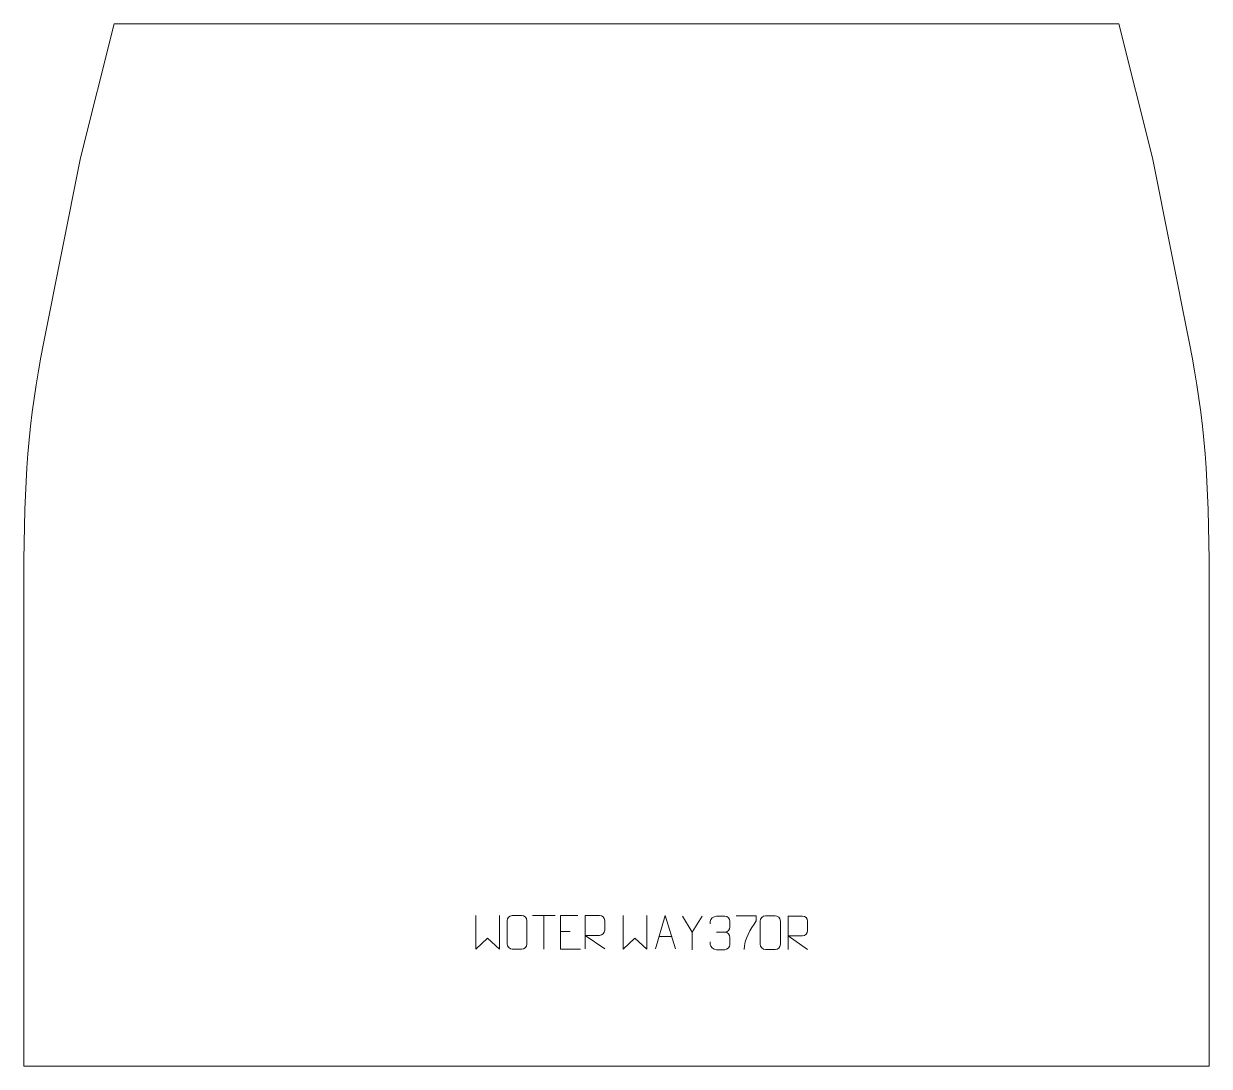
# Model space of a CAD drawing. Header units: millimetres. Extents: x -441 to 444, y 456 to 1234.
import ezdxf

# ---------------------------------------------------------------- set-up
doc = ezdxf.new("R2010")
doc.units = ezdxf.units.MM
doc.header["$MEASUREMENT"] = 0
doc.layers.add('layer 1', color=7, linetype='Continuous')

msp = doc.modelspace()

# ---------------------------------------------------------------- linework, layer by layer
at = {"layer": 'layer 1', "color": 242, "lineweight": 9}
msp.add_open_spline([(-373.8408, 1234.1242), (-373.8408, 1234.1242), (376.1588, 1234.1242), (376.1588, 1234.1242), (376.1588, 1234.1242), (376.1588, 1234.1242), (401.1589, 1134.1229), (401.1589, 1134.1229), (401.1589, 1134.1229), (401.1589, 1134.1229), (428.8998, 995.4197), (428.8998, 995.4197), (428.8998, 995.4197), (428.8998, 995.4197), (430.864, 985.2151), (430.864, 985.2151), (430.864, 985.2151), (430.864, 985.2151), (432.6823, 974.9836), (432.6823, 974.9836), (432.6823, 974.9836), (432.6823, 974.9836), (434.352, 964.7251), (434.352, 964.7251), (434.352, 964.7251), (434.352, 964.7251), (435.8771, 954.4454), (435.8771, 954.4454), (435.8771, 954.4454), (435.8771, 954.4454), (437.2519, 944.1443), (437.2519, 944.1443), (437.2519, 944.1443), (437.2519, 944.1443), (438.4793, 933.8248), (438.4793, 933.8248), (438.4793, 933.8248), (438.4793, 933.8248), (439.558, 923.4884), (439.558, 923.4884), (439.558, 923.4884), (439.558, 923.4884), (440.4889, 913.138), (440.4889, 913.138), (440.4889, 913.138), (440.4889, 913.138), (441.2699, 902.7759), (441.2699, 902.7759), (441.2699, 902.7759), (441.2699, 902.7759), (441.9034, 892.4025), (441.9034, 892.4025), (441.9034, 892.4025), (441.9034, 892.4025), (442.3868, 882.0207), (442.3868, 882.0207), (442.3868, 882.0207), (442.3868, 882.0207), (442.7198, 871.6333), (442.7198, 871.6333), (442.7198, 871.6333), (442.7198, 871.6333), (443.6579, 834.1245), (443.6579, 834.1245), (443.6579, 834.1245), (443.6579, 834.1245), (443.6579, 456.1243), (443.6579, 456.1243), (443.6579, 456.1243), (443.6579, 456.1243), (-441.3415, 456.1243), (-441.3415, 456.1243), (-441.3415, 456.1243), (-441.3415, 456.1243), (-441.3415, 834.1245), (-441.3415, 834.1245), (-441.3415, 834.1245), (-441.3415, 834.1245), (-440.4034, 871.6333), (-440.4034, 871.6333), (-440.4034, 871.6333), (-440.4034, 871.6333), (-440.0687, 882.0207), (-440.0687, 882.0207), (-440.0687, 882.0207), (-440.0687, 882.0207), (-439.5854, 892.4025), (-439.5854, 892.4025), (-439.5854, 892.4025), (-439.5854, 892.4025), (-438.9519, 902.7759), (-438.9519, 902.7759), (-438.9519, 902.7759), (-438.9519, 902.7759), (-438.1708, 913.138), (-438.1708, 913.138), (-438.1708, 913.138), (-438.1708, 913.138), (-437.2412, 923.4884), (-437.2412, 923.4884), (-437.2412, 923.4884), (-437.2412, 923.4884), (-436.1613, 933.8248), (-436.1613, 933.8248), (-436.1613, 933.8248), (-436.1613, 933.8248), (-434.9339, 944.1443), (-434.9339, 944.1443), (-434.9339, 944.1443), (-434.9339, 944.1443), (-433.5591, 954.4454), (-433.5591, 954.4454), (-433.5591, 954.4454), (-433.5591, 954.4454), (-432.0356, 964.7251), (-432.0356, 964.7251), (-432.0356, 964.7251), (-432.0356, 964.7251), (-430.3643, 974.9836), (-430.3643, 974.9836), (-430.3643, 974.9836), (-430.3643, 974.9836), (-428.5476, 985.2151), (-428.5476, 985.2151), (-428.5476, 985.2151), (-428.5476, 985.2151), (-426.5818, 995.4197), (-426.5818, 995.4197), (-426.5818, 995.4197), (-426.5818, 995.4197), (-398.8409, 1134.1229), (-398.8409, 1134.1229), (-398.8409, 1134.1229), (-398.8409, 1134.1229), (-373.8408, 1234.1242), (-373.8408, 1234.1242)], degree=3, knots=[0, 0, 0, 0, 0.02857143, 0.02857143, 0.02857143, 0.02857143, 0.05714286, 0.05714286, 0.05714286, 0.05714286, 0.08571429, 0.08571429, 0.08571429, 0.08571429, 0.11428571, 0.11428571, 0.11428571, 0.11428571, 0.14285714, 0.14285714, 0.14285714, 0.14285714, 0.17142857, 0.17142857, 0.17142857, 0.17142857, 0.2, 0.2, 0.2, 0.2, 0.22857143, 0.22857143, 0.22857143, 0.22857143, 0.25714286, 0.25714286, 0.25714286, 0.25714286, 0.28571429, 0.28571429, 0.28571429, 0.28571429, 0.31428571, 0.31428571, 0.31428571, 0.31428571, 0.34285714, 0.34285714, 0.34285714, 0.34285714, 0.37142857, 0.37142857, 0.37142857, 0.37142857, 0.4, 0.4, 0.4, 0.4, 0.42857143, 0.42857143, 0.42857143, 0.42857143, 0.45714286, 0.45714286, 0.45714286, 0.45714286, 0.48571429, 0.48571429, 0.48571429, 0.48571429, 0.51428571, 0.51428571, 0.51428571, 0.51428571, 0.54285714, 0.54285714, 0.54285714, 0.54285714, 0.57142857, 0.57142857, 0.57142857, 0.57142857, 0.6, 0.6, 0.6, 0.6, 0.62857143, 0.62857143, 0.62857143, 0.62857143, 0.65714286, 0.65714286, 0.65714286, 0.65714286, 0.68571429, 0.68571429, 0.68571429, 0.68571429, 0.71428571, 0.71428571, 0.71428571, 0.71428571, 0.74285714, 0.74285714, 0.74285714, 0.74285714, 0.77142857, 0.77142857, 0.77142857, 0.77142857, 0.8, 0.8, 0.8, 0.8, 0.82857143, 0.82857143, 0.82857143, 0.82857143, 0.85714286, 0.85714286, 0.85714286, 0.85714286, 0.88571429, 0.88571429, 0.88571429, 0.88571429, 0.91428571, 0.91428571, 0.91428571, 0.91428571, 0.94285714, 0.94285714, 0.94285714, 0.94285714, 1, 1, 1, 1], dxfattribs=at)
at = {"layer": 'layer 1', "color": 250, "lineweight": 9}
for points, knots in [([(-103.9491, 568.5463), (-103.9491, 568.5463), (-103.9491, 543.5883), (-103.9491, 543.5883), (-103.9491, 543.5883), (-103.9491, 543.5883), (-95.1064, 551.653), (-95.1064, 551.653), (-95.1064, 551.653), (-95.1064, 551.653), (-86.264, 543.5889), (-86.264, 543.5889), (-86.264, 543.5889), (-86.264, 543.5889), (-86.264, 568.5463), (-86.264, 568.5463)], [0, 0, 0, 0, 0.2, 0.2, 0.2, 0.2, 0.4, 0.4, 0.4, 0.4, 0.6, 0.6, 0.6, 0.6, 1, 1, 1, 1]), ([(-76.6261, 568.5438), (-74.3004, 568.5438), (-71.9743, 568.5438), (-69.6482, 568.5438), (-69.6482, 568.5438), (-67.7016, 568.5794), (-65.7102, 567.0878), (-65.6835, 564.6502), (-65.6835, 564.6502), (-65.6839, 558.9033), (-65.6839, 553.156), (-65.6835, 547.4083), (-65.6835, 547.4083), (-65.8233, 545.0849), (-67.5005, 543.6053), (-69.6482, 543.5945), (-69.6482, 543.5945), (-71.9801, 543.5949), (-74.312, 543.5949), (-76.6435, 543.5945), (-76.6435, 543.5945), (-78.5685, 543.4891), (-80.5406, 545.3736), (-80.5294, 547.3909), (-80.5294, 547.3909), (-80.5291, 553.161), (-80.5291, 558.9307), (-80.5294, 564.7), (-80.5294, 564.7), (-80.5252, 566.8381), (-78.7785, 568.5573), (-76.6261, 568.5438)], [0, 0, 0, 0, 0.11111111, 0.11111111, 0.11111111, 0.11111111, 0.22222222, 0.22222222, 0.22222222, 0.22222222, 0.33333333, 0.33333333, 0.33333333, 0.33333333, 0.44444444, 0.44444444, 0.44444444, 0.44444444, 0.55555556, 0.55555556, 0.55555556, 0.55555556, 0.66666667, 0.66666667, 0.66666667, 0.66666667, 0.77777778, 0.77777778, 0.77777778, 0.77777778, 1, 1, 1, 1]), ([(-27.6655, 568.5441), (-27.6655, 568.5441), (-40.5394, 568.5441), (-40.5394, 568.5441), (-40.5394, 568.5441), (-40.5394, 568.5441), (-40.5394, 543.5905), (-40.5394, 543.5905), (-40.5394, 543.5905), (-40.5394, 543.5905), (-25.6736, 543.5905), (-25.6736, 543.5905)], [0, 0, 0, 0, 0.25, 0.25, 0.25, 0.25, 0.5, 0.5, 0.5, 0.5, 1, 1, 1, 1]), ([(-22.3242, 543.6776), (-22.3242, 543.6776), (-22.3242, 568.6311), (-22.3242, 568.6311), (-22.3242, 568.6311), (-18.7294, 568.6311), (-15.1339, 568.6311), (-11.5387, 568.6311), (-11.5387, 568.6311), (-9.2134, 568.5934), (-7.6561, 567.1034), (-7.6602, 564.737), (-7.6602, 564.737), (-7.6606, 562.7015), (-7.6606, 559.6421), (-7.6602, 557.6061), (-7.6602, 557.6061), (-7.6667, 555.7306), (-9.479, 553.7888), (-11.4885, 553.7697), (-11.4885, 553.7697), (-11.4885, 553.7697), (-22.3242, 553.7697), (-22.3242, 553.7697), (-22.3242, 553.7697), (-22.3242, 553.7697), (-7.6695, 543.6776), (-7.6695, 543.6776)], [0, 0, 0, 0, 0.125, 0.125, 0.125, 0.125, 0.25, 0.25, 0.25, 0.25, 0.375, 0.375, 0.375, 0.375, 0.5, 0.5, 0.5, 0.5, 0.625, 0.625, 0.625, 0.625, 0.75, 0.75, 0.75, 0.75, 1, 1, 1, 1]), ([(6.0509, 568.5463), (6.0509, 568.5463), (6.0509, 543.5883), (6.0509, 543.5883), (6.0509, 543.5883), (6.0509, 543.5883), (14.8936, 551.653), (14.8936, 551.653), (14.8936, 551.653), (14.8936, 551.653), (23.736, 543.5889), (23.736, 543.5889), (23.736, 543.5889), (23.736, 543.5889), (23.736, 568.5463), (23.736, 568.5463)], [0, 0, 0, 0, 0.2, 0.2, 0.2, 0.2, 0.4, 0.4, 0.4, 0.4, 0.6, 0.6, 0.6, 0.6, 1, 1, 1, 1]), ([(30.2053, 543.6776), (30.2053, 543.6776), (37.5763, 568.6311), (37.5763, 568.6311), (37.5763, 568.6311), (37.5763, 568.6311), (45.1462, 543.6776), (45.1462, 543.6776)], [0, 0, 0, 0, 0.33333333, 0.33333333, 0.33333333, 0.33333333, 1, 1, 1, 1]), ([(64.9981, 568.053), (64.9981, 568.053), (57.6757, 556.1543), (57.6757, 556.1543), (57.6757, 556.1543), (57.6757, 556.1543), (57.6764, 543.0994), (57.6764, 543.0994)], [0, 0, 0, 0, 0.33333333, 0.33333333, 0.33333333, 0.33333333, 1, 1, 1, 1]), ([(71.0829, 562.3995), (71.0829, 562.3995), (71.0829, 564.2567), (71.0829, 564.2567), (71.0829, 564.2567), (71.0686, 565.9986), (73.7331, 568.1167), (75.7922, 568.094), (75.7922, 568.094), (77.8563, 568.094), (79.9203, 568.094), (81.984, 568.094), (81.984, 568.094), (84.1785, 568.1028), (85.7768, 566.256), (85.8212, 564.3439), (85.8212, 564.3439), (85.8208, 562.9088), (85.8208, 561.4737), (85.8212, 560.0382), (85.8212, 560.0382), (85.7726, 558.3847), (84.17, 556.1547), (81.9717, 556.1647), (81.9717, 556.1647), (84.1754, 556.1535), (85.7834, 554.3503), (85.8374, 552.2908), (85.8374, 552.2908), (85.837, 550.5061), (85.837, 548.7214), (85.8374, 546.9363), (85.8374, 546.9363), (85.8475, 544.8749), (83.7926, 543.1118), (81.9717, 543.1199), (81.9717, 543.1199), (79.9064, 543.1202), (77.8412, 543.1202), (75.7756, 543.1199), (75.7756, 543.1199), (73.607, 543.1314), (71.076, 545.5316), (71.0574, 546.9934), (71.0574, 546.9934), (71.0574, 546.9934), (71.0574, 548.902), (71.0574, 548.902)], [0, 0, 0, 0, 0.07692308, 0.07692308, 0.07692308, 0.07692308, 0.15384615, 0.15384615, 0.15384615, 0.15384615, 0.23076923, 0.23076923, 0.23076923, 0.23076923, 0.30769231, 0.30769231, 0.30769231, 0.30769231, 0.38461538, 0.38461538, 0.38461538, 0.38461538, 0.46153846, 0.46153846, 0.46153846, 0.46153846, 0.53846154, 0.53846154, 0.53846154, 0.53846154, 0.61538462, 0.61538462, 0.61538462, 0.61538462, 0.69230769, 0.69230769, 0.69230769, 0.69230769, 0.76923077, 0.76923077, 0.76923077, 0.76923077, 0.84615385, 0.84615385, 0.84615385, 0.84615385, 1, 1, 1, 1]), ([(90.5646, 568.3042), (90.5646, 568.3042), (105.3807, 568.3042), (105.3807, 568.3042), (105.3807, 568.3042), (105.3804, 567.0546), (105.3804, 565.805), (105.3807, 564.5552), (105.3807, 564.5552), (101.3863, 558.5581), (96.4711, 550.7245), (96.4711, 543.3457)], [0, 0, 0, 0, 0.25, 0.25, 0.25, 0.25, 0.5, 0.5, 0.5, 0.5, 1, 1, 1, 1]), ([(112.3919, 568.3242), (114.758, 568.3242), (117.1245, 568.3242), (119.491, 568.3242), (119.491, 568.3242), (121.4715, 568.3598), (123.4975, 566.8655), (123.5246, 564.4234), (123.5246, 564.4234), (123.5242, 558.666), (123.5242, 552.9082), (123.5246, 547.15), (123.5246, 547.15), (123.3825, 544.8224), (121.6761, 543.3401), (119.491, 543.3293), (119.491, 543.3293), (117.1186, 543.3297), (114.7462, 543.3297), (112.3742, 543.3293), (112.3742, 543.3293), (110.4157, 543.2237), (108.4093, 545.1116), (108.4207, 547.1326), (108.4207, 547.1326), (108.4211, 552.9132), (108.4211, 558.6935), (108.4207, 564.4733), (108.4207, 564.4733), (108.425, 566.6153), (110.2021, 568.3378), (112.3919, 568.3242)], [0, 0, 0, 0, 0.11111111, 0.11111111, 0.11111111, 0.11111111, 0.22222222, 0.22222222, 0.22222222, 0.22222222, 0.33333333, 0.33333333, 0.33333333, 0.33333333, 0.44444444, 0.44444444, 0.44444444, 0.44444444, 0.55555556, 0.55555556, 0.55555556, 0.55555556, 0.66666667, 0.66666667, 0.66666667, 0.66666667, 0.77777778, 0.77777778, 0.77777778, 0.77777778, 1, 1, 1, 1]), ([(129.1922, 543.31), (129.1922, 543.31), (129.1922, 568.2635), (129.1922, 568.2635), (129.1922, 568.2635), (132.787, 568.2635), (136.3825, 568.2635), (139.9777, 568.2635), (139.9777, 568.2635), (142.303, 568.2258), (143.8603, 566.7358), (143.8562, 564.3694), (143.8562, 564.3694), (143.8558, 562.3339), (143.8558, 559.2745), (143.8562, 557.2385), (143.8562, 557.2385), (143.8497, 555.363), (142.0374, 553.4212), (140.0279, 553.4021), (140.0279, 553.4021), (140.0279, 553.4021), (129.1922, 553.4021), (129.1922, 553.4021), (129.1922, 553.4021), (129.1922, 553.4021), (143.8469, 543.31), (143.8469, 543.31)], [0, 0, 0, 0, 0.125, 0.125, 0.125, 0.125, 0.25, 0.25, 0.25, 0.25, 0.375, 0.375, 0.375, 0.375, 0.5, 0.5, 0.5, 0.5, 0.625, 0.625, 0.625, 0.625, 0.75, 0.75, 0.75, 0.75, 1, 1, 1, 1])]:
    msp.add_open_spline(points, degree=3, knots=knots, dxfattribs=at)
for points in [[(-61.6001, 568.5206), (-61.6001, 568.5206), (-44.6129, 568.5206), (-44.6129, 568.5206)], [(-53.1063, 543.5906), (-53.1063, 543.5906), (-53.1063, 568.5441), (-53.1063, 568.5441)], [(57.6757, 556.1543), (57.6757, 556.1543), (50.3548, 568.053), (50.3548, 568.053)], [(-40.5394, 556.6644), (-40.5394, 556.6644), (-33.3713, 556.6644), (-33.3713, 556.6644)], [(32.9279, 552.927), (32.9279, 552.927), (42.4236, 552.927), (42.4236, 552.927)], [(75.7926, 556.1543), (75.7926, 556.1543), (81.989, 556.1543), (81.989, 556.1543)]]:
    msp.add_open_spline(points, degree=3, dxfattribs=at)

doc.saveas('drawing.dxf')
